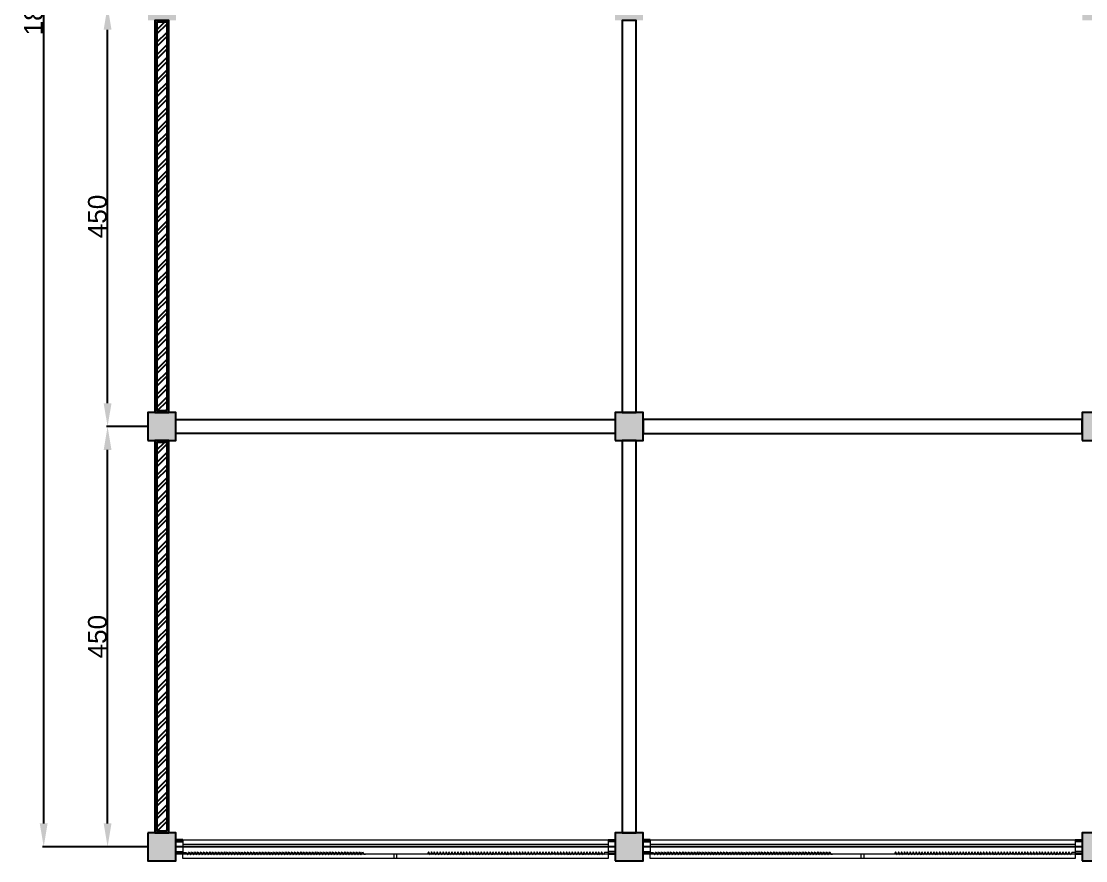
# Model space of a CAD drawing. Header units: centimetres. Extents: x 134057 to 145613, y 5028 to 39996.
# Drawn here: x 140581 to 141720, y 29491 to 30390 of the extents above; entities that cross this region are included whole.
import ezdxf

# ---------------------------------------------------------------- set-up
doc = ezdxf.new("R2010")
doc.units = ezdxf.units.CM
doc.header["$PDMODE"] = 2
doc.layers.add('dinding', color=151, linetype='Continuous')
doc.layers.add('kolom', color=141, linetype='Continuous')
doc.layers.add('dinding dalam', color=101, linetype='Continuous', lineweight=25)
doc.layers.add('pondasi', color=131, linetype='Continuous', lineweight=18)
doc.styles.get("Standard").update_dxf_attribs({"font": 'arial.ttf'})
doc.dimstyles.new('ISO-25', dxfattribs={"dimtxt": 2.5, "dimasz": 2.5, "dimexe": 1.25, "dimexo": 0.625, "dimtad": 1, "dimtxsty": 'Standard', "dimcen": 2.5, "dimadec": 0, "dimazin": 0, "dimtfac": 1, "dimtmove": 0, "dimatfit": 3, "dimfxl": 1, "dimarcsym": 0})

# ---------------------------------------------------------------- blocks, each defined once
blk = doc.blocks.new('*D157')
at = {"layer": 'Defpoints', "color": 0, "transparency": 16777216}
for p in [(140673.3, 30406.2), (140716.5, 30406.2), (140716.5, 29956.2)]:
    blk.add_point(p, dxfattribs=at)
at = {"layer": 'dinding', "color": 0, "lineweight": -2, "transparency": 16777216}
for p, q in [((140715.9, 30406.2), (140672.1, 30406.2)), ((140673.3, 29981.2), (140673.3, 30381.2)), ((140715.9, 29956.2), (140672.1, 29956.2))]:
    blk.add_line(p, q, dxfattribs=at)
at = {"layer": 'dinding', "color": 0, "transparency": 16777216}
for points in [[(140669.1, 30381.2), (140677.5, 30381.2), (140673.3, 30406.2)], [(140669.1, 29981.2), (140677.5, 29981.2), (140673.3, 29956.2)]]:
    blk.add_solid(points, dxfattribs=at)
at = {"layer": 'dinding', "color": 0, "transparency": 16777216, "insert": (140662.5, 30181.2), "char_height": 20, "attachment_point": 5, "rotation": 90}
blk.add_mtext('450', dxfattribs=at)
blk = doc.blocks.new('*D158')
at = {"layer": 'Defpoints', "color": 0, "transparency": 16777216}
for p in [(140673.3, 29956.2), (140716.5, 29956.2), (140716.5, 29506.2)]:
    blk.add_point(p, dxfattribs=at)
at = {"layer": 'dinding', "color": 0, "lineweight": -2, "transparency": 16777216}
for p, q in [((140715.9, 29956.2), (140672.1, 29956.2)), ((140673.3, 29531.2), (140673.3, 29931.2)), ((140715.9, 29506.2), (140672.1, 29506.2))]:
    blk.add_line(p, q, dxfattribs=at)
at = {"layer": 'dinding', "color": 0, "transparency": 16777216}
for points in [[(140669.1, 29931.2), (140677.5, 29931.2), (140673.3, 29956.2)], [(140669.1, 29531.2), (140677.5, 29531.2), (140673.3, 29506.2)]]:
    blk.add_solid(points, dxfattribs=at)
at = {"layer": 'dinding', "color": 0, "transparency": 16777216, "insert": (140662.5, 29731.2), "char_height": 20, "attachment_point": 5, "rotation": 90}
blk.add_mtext('450', dxfattribs=at)
blk = doc.blocks.new('*D159')
at = {"layer": 'Defpoints', "color": 0, "transparency": 16777216}
for p in [(140604.9, 31306.2), (140716.5, 31306.2), (140716.5, 29506.2)]:
    blk.add_point(p, dxfattribs=at)
at = {"layer": 'dinding', "color": 0, "lineweight": -2, "transparency": 16777216}
for p, q in [((140715.9, 31306.2), (140603.6, 31306.2)), ((140604.9, 29531.2), (140604.9, 31281.2)), ((140715.9, 29506.2), (140603.6, 29506.2))]:
    blk.add_line(p, q, dxfattribs=at)
at = {"layer": 'dinding', "color": 0, "transparency": 16777216}
for points in [[(140600.7, 31281.2), (140609.1, 31281.2), (140604.9, 31306.2)], [(140600.7, 29531.2), (140609.1, 29531.2), (140604.9, 29506.2)]]:
    blk.add_solid(points, dxfattribs=at)
at = {"layer": 'dinding', "color": 0, "transparency": 16777216, "insert": (140594.1, 30406.2), "char_height": 20, "attachment_point": 5, "rotation": 90}
blk.add_mtext('1800', dxfattribs=at)

msp = doc.modelspace()

# ---------------------------------------------------------------- hatches: boundary and pattern name
at = {"layer": 'dinding', "true_color": 0x636466}
h = msp.add_hatch(color=251, dxfattribs=at)
h.dxf.hatch_style = 1
h.paths.add_polyline_path([(140746.516, 31321.245), (140716.516, 31321.245), (140716.516, 31291.245), (140746.516, 31291.245)])
h.paths.add_polyline_path([(140889.016, 31313.745), (140874.016, 31313.745), (140874.016, 31298.745), (140889.016, 31298.745)])
h.paths.add_polyline_path([(140739.016, 31113.745), (140724.016, 31113.745), (140724.016, 31098.745), (140739.016, 31098.745)])
h.paths.add_polyline_path([(140889.016, 31113.745), (140874.016, 31113.745), (140874.016, 31098.745), (140889.016, 31098.745)])
h.paths.add_polyline_path([(141246.516, 31321.245), (141216.516, 31321.245), (141216.516, 31291.245), (141246.516, 31291.245)])
h.paths.add_polyline_path([(141746.516, 31321.245), (141716.516, 31321.245), (141716.516, 31291.245), (141746.516, 31291.245)])
h.paths.add_polyline_path([(142246.516, 31321.245), (142216.516, 31321.245), (142216.516, 31291.245), (142246.516, 31291.245)])
h.paths.add_polyline_path([(142589.016, 31313.745), (142574.016, 31313.745), (142574.016, 31298.745), (142589.016, 31298.745)])
h.paths.add_polyline_path([(142746.516, 31321.245), (142716.516, 31321.245), (142716.516, 31291.245), (142746.516, 31291.245)])
h.paths.add_polyline_path([(142589.016, 31113.745), (142574.016, 31113.745), (142574.016, 31098.745), (142589.016, 31098.745)])
h.paths.add_polyline_path([(142739.016, 31113.745), (142724.016, 31113.745), (142724.016, 31098.745), (142739.016, 31098.745)])
h.paths.add_polyline_path([(142746.516, 30871.245), (142716.516, 30871.245), (142716.516, 30841.245), (142746.516, 30841.245)])
h.paths.add_polyline_path([(142246.516, 30871.245), (142216.516, 30871.245), (142216.516, 30841.245), (142246.516, 30841.245)])
h.paths.add_polyline_path([(141746.516, 30871.245), (141716.516, 30871.245), (141716.516, 30841.245), (141746.516, 30841.245)])
h.paths.add_polyline_path([(141246.516, 30871.245), (141216.516, 30871.245), (141216.516, 30841.245), (141246.516, 30841.245)])
h.paths.add_polyline_path([(140746.516, 30871.245), (140716.516, 30871.245), (140716.516, 30841.245), (140746.516, 30841.245)])
h.paths.add_polyline_path([(140746.516, 30421.245), (140716.516, 30421.245), (140716.516, 30391.245), (140746.516, 30391.245)])
h.paths.add_polyline_path([(141246.516, 30421.245), (141216.516, 30421.245), (141216.516, 30391.245), (141246.516, 30391.245)])
h.paths.add_polyline_path([(141746.516, 30421.245), (141716.516, 30421.245), (141716.516, 30391.245), (141746.516, 30391.245)])
h.paths.add_polyline_path([(142246.516, 30421.245), (142216.516, 30421.245), (142216.516, 30391.245), (142246.516, 30391.245)])
h.paths.add_polyline_path([(142746.516, 30421.245), (142716.516, 30421.245), (142716.516, 30391.245), (142746.516, 30391.245)])
h.paths.add_polyline_path([(142746.516, 29971.245), (142716.516, 29971.245), (142716.516, 29941.245), (142746.516, 29941.245)])
h.paths.add_polyline_path([(142246.516, 29971.245), (142216.516, 29971.245), (142216.516, 29941.245), (142246.516, 29941.245)])
h.paths.add_polyline_path([(141746.516, 29971.245), (141716.516, 29971.245), (141716.516, 29941.245), (141746.516, 29941.245)])
h.paths.add_polyline_path([(141246.516, 29971.245), (141216.516, 29971.245), (141216.516, 29941.245), (141246.516, 29941.245)])
h.paths.add_polyline_path([(140746.516, 29971.245), (140716.516, 29971.245), (140716.516, 29941.245), (140746.516, 29941.245)])
h.paths.add_polyline_path([(140746.516, 29506.245), (140716.516, 29506.245), (140716.516, 29491.245), (140746.516, 29491.245)])
h.paths.add_polyline_path([(140746.516, 29521.245), (140716.516, 29521.245), (140716.516, 29506.245), (140746.516, 29506.245)])
h.paths.add_polyline_path([(141246.516, 29506.245), (141216.516, 29506.245), (141216.516, 29491.245), (141246.516, 29491.245)])
h.paths.add_polyline_path([(141246.516, 29521.245), (141216.516, 29521.245), (141216.516, 29506.245), (141246.516, 29506.245)])
h.paths.add_polyline_path([(141746.516, 29506.245), (141716.516, 29506.245), (141716.516, 29491.245), (141746.516, 29491.245)])
h.paths.add_polyline_path([(141746.516, 29521.245), (141716.516, 29521.245), (141716.516, 29506.245), (141746.516, 29506.245)])
h.paths.add_polyline_path([(142246.516, 29506.245), (142216.516, 29506.245), (142216.516, 29491.245), (142246.516, 29491.245)])
h.paths.add_polyline_path([(142246.516, 29521.245), (142216.516, 29521.245), (142216.516, 29506.245), (142246.516, 29506.245)])
h.paths.add_polyline_path([(142746.516, 29506.245), (142716.516, 29506.245), (142716.516, 29491.245), (142746.516, 29491.245)])
h.paths.add_polyline_path([(142746.516, 29521.245), (142716.516, 29521.245), (142716.516, 29506.245), (142746.516, 29506.245)])
h = msp.add_hatch(dxfattribs=at)
h.set_pattern_fill('ANSI32', color=251)
h.set_pattern_definition([(45, (-1838.303, -8420.782), (-6.7351921, 6.7351921), []), (45, (-1833.813, -8420.782), (-6.7351921, 6.7351921), [])])
h.paths.add_polyline_path([(140737.016, 30389.245), (140726.016, 30389.245), (140726.016, 29973.245), (140737.016, 29973.245)])
h = msp.add_hatch(dxfattribs=at)
h.set_pattern_fill('ANSI32', color=251)
h.set_pattern_definition([(45, (-1838.303, -8870.782), (-6.7351921, 6.7351921), []), (45, (-1833.813, -8870.782), (-6.7351921, 6.7351921), [])])
h.paths.add_polyline_path([(140737.016, 29939.245), (140726.016, 29939.245), (140726.016, 29523.245), (140737.016, 29523.245)])

# ---------------------------------------------------------------- linework, layer by layer
at = {"layer": 'dinding'}
for p, q in [((140716.516, 29521.245), (140716.516, 29506.245)), ((141216.516, 29506.245), (140746.516, 29506.245)), ((141716.516, 29506.245), (141246.516, 29506.245))]:
    msp.add_line(p, q, dxfattribs=at)
at = {"layer": 'dinding', "ltscale": 2000}
for p, q in [((140754.016, 29513.745), (140746.516, 29513.745)), ((141209.016, 29513.745), (141216.516, 29513.745)), ((141254.016, 29513.745), (141246.516, 29513.745)), ((141709.016, 29513.745), (141716.516, 29513.745)), ((140754.016, 29498.745), (140746.516, 29498.745)), ((141209.016, 29498.745), (141216.516, 29498.745)), ((141254.016, 29498.745), (141246.516, 29498.745)), ((141709.016, 29498.745), (141716.516, 29498.745))]:
    msp.add_line(p, q, dxfattribs=at)
at = {"layer": 'dinding'}
for points in [[(140739.016, 29971.245), (140739.016, 30391.245), (140724.016, 30391.245), (140724.016, 29971.245)], [(140737.016, 29973.245), (140737.016, 30389.245), (140726.016, 30389.245), (140726.016, 29973.245)], [(141239.016, 29971.245), (141239.016, 30391.245), (141224.016, 30391.245), (141224.016, 29971.245)], [(140746.516, 29963.745), (141216.516, 29963.745), (141216.516, 29948.745), (140746.516, 29948.745)], [(141716.516, 29963.745), (141246.516, 29963.745), (141246.516, 29948.745), (141716.516, 29948.745)], [(140739.016, 29521.245), (140739.016, 29941.245), (140724.016, 29941.245), (140724.016, 29521.245)], [(140737.016, 29523.245), (140737.016, 29939.245), (140726.016, 29939.245), (140726.016, 29523.245)], [(141239.016, 29521.245), (141239.016, 29941.245), (141224.016, 29941.245), (141224.016, 29521.245)]]:
    msp.add_lwpolyline(points, close=True, dxfattribs=at)
at = {"layer": 'dinding dalam', "ltscale": 2000}
for p, q in [((140746.516, 29511.745), (140754.016, 29511.745)), ((141216.516, 29511.745), (141209.016, 29511.745)), ((141246.516, 29511.745), (141254.016, 29511.745)), ((141716.516, 29511.745), (141709.016, 29511.745)), ((140746.516, 29500.745), (140754.016, 29500.745)), ((141216.516, 29500.745), (141209.016, 29500.745)), ((141246.516, 29500.745), (141254.016, 29500.745)), ((141716.516, 29500.745), (141709.016, 29500.745))]:
    msp.add_line(p, q, dxfattribs=at)
at = {"layer": 'kolom'}
for points in [[(140716.516, 29941.245), (140746.516, 29941.245), (140746.516, 29971.245), (140716.516, 29971.245)], [(141216.516, 29941.245), (141246.516, 29941.245), (141246.516, 29971.245), (141216.516, 29971.245)], [(141716.516, 29941.245), (141746.516, 29941.245), (141746.516, 29971.245), (141716.516, 29971.245)], [(141216.516, 29491.245), (141246.516, 29491.245), (141246.516, 29521.245), (141216.516, 29521.245)], [(141716.516, 29491.245), (141746.516, 29491.245), (141746.516, 29521.245), (141716.516, 29521.245)]]:
    msp.add_lwpolyline(points, close=True, dxfattribs=at)
msp.add_lwpolyline([(140716.516, 29521.245), (140716.516, 29491.245), (140746.516, 29491.245), (140746.516, 29521.245), (140716.516, 29521.245)], dxfattribs=at)
at = {"layer": 'pondasi', "color": 140}
for p, q in [((140754.016, 29513.745), (140754.016, 29498.745)), ((140754.016, 29513.745), (141209.016, 29513.745)), ((140754.016, 29513.745), (140754.016, 29498.745)), ((140754.016, 29513.745), (140754.016, 29498.745)), ((141209.016, 29508.745), (140754.016, 29508.745)), ((141209.016, 29513.745), (141209.016, 29498.745)), ((141209.016, 29513.745), (141209.016, 29498.745)), ((141254.016, 29513.745), (141254.016, 29498.745)), ((141254.016, 29513.745), (141709.016, 29513.745)), ((141254.016, 29513.745), (141254.016, 29498.745)), ((141254.016, 29513.745), (141254.016, 29498.745)), ((141709.016, 29508.745), (141254.016, 29508.745)), ((141709.016, 29513.745), (141709.016, 29498.745)), ((141709.016, 29513.745), (141709.016, 29498.745)), ((140754.016, 29498.745), (140754.016, 29500.745)), ((140754.016, 29493.745), (140754.016, 29498.745)), ((140754.016, 29498.745), (141209.016, 29498.745)), ((140980.016, 29493.745), (140980.016, 29498.745)), ((140983.016, 29493.745), (140983.016, 29498.745)), ((141209.016, 29498.745), (141209.016, 29493.745)), ((141254.016, 29498.745), (141254.016, 29500.745)), ((141254.016, 29493.745), (141254.016, 29498.745)), ((141254.016, 29498.745), (141709.016, 29498.745)), ((141480.016, 29493.745), (141480.016, 29498.745)), ((141483.016, 29493.745), (141483.016, 29498.745)), ((141709.016, 29498.745), (141709.016, 29493.745)), ((141209.016, 29493.745), (140754.016, 29493.745)), ((141709.016, 29493.745), (141254.016, 29493.745))]:
    msp.add_line(p, q, dxfattribs=at)
for points in [[(140754.016, 29500.18), (140757.695, 29500.18), (140758.858, 29497.573), (140760.973, 29500.745), (140762, 29497.573), (140764.114, 29500.745), (140765.141, 29497.573), (140767.255, 29500.745), (140768.282, 29497.573), (140770.397, 29500.745), (140771.424, 29497.573), (140773.538, 29500.745), (140774.565, 29497.573), (140776.679, 29500.745), (140777.706, 29497.573), (140779.821, 29500.745), (140780.848, 29497.573), (140782.962, 29500.745), (140783.989, 29497.573), (140786.103, 29500.745), (140787.13, 29497.573), (140789.245, 29500.745), (140790.272, 29497.573), (140792.386, 29500.745), (140793.413, 29497.573), (140795.528, 29500.745), (140796.554, 29497.573), (140798.669, 29500.745), (140799.696, 29497.573), (140801.81, 29500.745), (140802.837, 29497.573), (140804.952, 29500.745), (140805.978, 29497.573), (140808.093, 29500.745), (140809.12, 29497.573), (140811.234, 29500.745), (140812.261, 29497.573), (140814.376, 29500.745), (140815.403, 29497.573), (140817.517, 29500.745), (140818.544, 29497.573), (140820.658, 29500.745), (140821.685, 29497.573), (140823.8, 29500.745), (140824.827, 29497.573), (140826.941, 29500.745), (140827.968, 29497.573), (140830.082, 29500.745), (140831.109, 29497.573), (140833.224, 29500.745), (140834.251, 29497.573), (140836.365, 29500.745), (140837.392, 29497.573), (140839.507, 29500.745), (140840.533, 29497.573), (140842.648, 29500.745), (140843.675, 29497.573), (140845.789, 29500.745), (140846.816, 29497.573), (140848.931, 29500.745), (140849.957, 29497.573), (140852.072, 29500.745), (140853.099, 29497.573), (140855.213, 29500.745), (140856.24, 29497.573), (140858.355, 29500.745), (140859.382, 29497.573), (140861.496, 29500.745), (140862.523, 29497.573), (140864.637, 29500.745), (140865.664, 29497.573), (140867.779, 29500.745), (140868.806, 29497.573), (140870.92, 29500.745), (140871.947, 29497.573), (140874.061, 29500.745), (140875.088, 29497.573), (140877.203, 29500.745), (140878.23, 29497.573), (140880.344, 29500.745), (140881.371, 29497.573), (140883.485, 29500.745), (140884.512, 29497.573), (140886.627, 29500.745), (140887.654, 29497.573), (140889.768, 29500.745), (140890.795, 29497.573), (140892.91, 29500.745), (140893.936, 29497.573), (140896.051, 29500.745), (140897.078, 29497.573), (140899.192, 29500.745), (140900.219, 29497.573), (140902.334, 29500.745), (140903.361, 29497.573), (140905.475, 29500.745), (140906.502, 29497.573), (140908.616, 29500.745), (140909.643, 29497.573), (140911.758, 29500.745), (140912.785, 29497.573), (140914.899, 29500.745), (140915.926, 29497.573), (140918.04, 29500.745), (140919.067, 29497.573), (140921.182, 29500.745), (140922.209, 29497.573), (140924.323, 29500.745), (140925.35, 29497.573), (140927.464, 29500.745), (140928.491, 29497.573), (140930.606, 29500.745), (140931.633, 29497.573), (140933.747, 29500.745), (140934.774, 29497.573), (140936.889, 29500.745), (140937.915, 29497.573), (140940.03, 29500.745), (140941.057, 29497.573), (140943.171, 29500.745), (140944.198, 29497.573), (140946.313, 29500.745), (140947.476, 29498.138), (140949.371, 29498.138)], [(141209.016, 29500.18), (141205.338, 29500.18), (141204.175, 29497.573), (141202.06, 29500.745), (141201.033, 29497.573), (141198.919, 29500.745), (141197.892, 29497.573), (141195.778, 29500.745), (141194.751, 29497.573), (141192.636, 29500.745), (141191.609, 29497.573), (141189.495, 29500.745), (141188.468, 29497.573), (141186.354, 29500.745), (141185.327, 29497.573), (141183.212, 29500.745), (141182.185, 29497.573), (141180.071, 29500.745), (141179.044, 29497.573), (141176.93, 29500.745), (141175.903, 29497.573), (141173.788, 29500.745), (141172.761, 29497.573), (141170.647, 29500.745), (141169.62, 29497.573), (141167.505, 29500.745), (141166.479, 29497.573), (141164.364, 29500.745), (141163.337, 29497.573), (141161.223, 29500.745), (141160.196, 29497.573), (141158.081, 29500.745), (141157.055, 29497.573), (141154.94, 29500.745), (141153.913, 29497.573), (141151.799, 29500.745), (141150.772, 29497.573), (141148.657, 29500.745), (141147.63, 29497.573), (141145.516, 29500.745), (141144.489, 29497.573), (141142.375, 29500.745), (141141.348, 29497.573), (141139.233, 29500.745), (141138.206, 29497.573), (141136.092, 29500.745), (141135.065, 29497.573), (141132.951, 29500.745), (141131.924, 29497.573), (141129.809, 29500.745), (141128.782, 29497.573), (141126.668, 29500.745), (141125.641, 29497.573), (141123.526, 29500.745), (141122.5, 29497.573), (141120.385, 29500.745), (141119.358, 29497.573), (141117.244, 29500.745), (141116.217, 29497.573), (141114.102, 29500.745), (141113.076, 29497.573), (141110.961, 29500.745), (141109.934, 29497.573), (141107.82, 29500.745), (141106.793, 29497.573), (141104.678, 29500.745), (141103.651, 29497.573), (141101.537, 29500.745), (141100.51, 29497.573), (141098.396, 29500.745), (141097.369, 29497.573), (141095.254, 29500.745), (141094.227, 29497.573), (141092.113, 29500.745), (141091.086, 29497.573), (141088.972, 29500.745), (141087.945, 29497.573), (141085.83, 29500.745), (141084.803, 29497.573), (141082.689, 29500.745), (141081.662, 29497.573), (141079.548, 29500.745), (141078.521, 29497.573), (141076.406, 29500.745), (141075.379, 29497.573), (141073.265, 29500.745), (141072.238, 29497.573), (141070.123, 29500.745), (141069.097, 29497.573), (141066.982, 29500.745), (141065.955, 29497.573), (141063.841, 29500.745), (141062.814, 29497.573), (141060.699, 29500.745), (141059.672, 29497.573), (141057.558, 29500.745), (141056.531, 29497.573), (141054.417, 29500.745), (141053.39, 29497.573), (141051.275, 29500.745), (141050.248, 29497.573), (141048.134, 29500.745), (141047.107, 29497.573), (141044.993, 29500.745), (141043.966, 29497.573), (141041.851, 29500.745), (141040.824, 29497.573), (141038.71, 29500.745), (141037.683, 29497.573), (141035.569, 29500.745), (141034.542, 29497.573), (141032.427, 29500.745), (141031.4, 29497.573), (141029.286, 29500.745), (141028.259, 29497.573), (141026.144, 29500.745), (141025.118, 29497.573), (141023.003, 29500.745), (141021.976, 29497.573), (141019.862, 29500.745), (141018.835, 29497.573), (141016.72, 29500.745), (141015.557, 29498.138), (141013.662, 29498.138)], [(141254.016, 29500.18), (141257.695, 29500.18), (141258.858, 29497.573), (141260.973, 29500.745), (141262, 29497.573), (141264.114, 29500.745), (141265.141, 29497.573), (141267.255, 29500.745), (141268.282, 29497.573), (141270.397, 29500.745), (141271.424, 29497.573), (141273.538, 29500.745), (141274.565, 29497.573), (141276.679, 29500.745), (141277.706, 29497.573), (141279.821, 29500.745), (141280.848, 29497.573), (141282.962, 29500.745), (141283.989, 29497.573), (141286.103, 29500.745), (141287.13, 29497.573), (141289.245, 29500.745), (141290.272, 29497.573), (141292.386, 29500.745), (141293.413, 29497.573), (141295.528, 29500.745), (141296.554, 29497.573), (141298.669, 29500.745), (141299.696, 29497.573), (141301.81, 29500.745), (141302.837, 29497.573), (141304.952, 29500.745), (141305.978, 29497.573), (141308.093, 29500.745), (141309.12, 29497.573), (141311.234, 29500.745), (141312.261, 29497.573), (141314.376, 29500.745), (141315.403, 29497.573), (141317.517, 29500.745), (141318.544, 29497.573), (141320.658, 29500.745), (141321.685, 29497.573), (141323.8, 29500.745), (141324.827, 29497.573), (141326.941, 29500.745), (141327.968, 29497.573), (141330.082, 29500.745), (141331.109, 29497.573), (141333.224, 29500.745), (141334.251, 29497.573), (141336.365, 29500.745), (141337.392, 29497.573), (141339.507, 29500.745), (141340.533, 29497.573), (141342.648, 29500.745), (141343.675, 29497.573), (141345.789, 29500.745), (141346.816, 29497.573), (141348.931, 29500.745), (141349.957, 29497.573), (141352.072, 29500.745), (141353.099, 29497.573), (141355.213, 29500.745), (141356.24, 29497.573), (141358.355, 29500.745), (141359.382, 29497.573), (141361.496, 29500.745), (141362.523, 29497.573), (141364.637, 29500.745), (141365.664, 29497.573), (141367.779, 29500.745), (141368.806, 29497.573), (141370.92, 29500.745), (141371.947, 29497.573), (141374.061, 29500.745), (141375.088, 29497.573), (141377.203, 29500.745), (141378.23, 29497.573), (141380.344, 29500.745), (141381.371, 29497.573), (141383.485, 29500.745), (141384.512, 29497.573), (141386.627, 29500.745), (141387.654, 29497.573), (141389.768, 29500.745), (141390.795, 29497.573), (141392.91, 29500.745), (141393.936, 29497.573), (141396.051, 29500.745), (141397.078, 29497.573), (141399.192, 29500.745), (141400.219, 29497.573), (141402.334, 29500.745), (141403.361, 29497.573), (141405.475, 29500.745), (141406.502, 29497.573), (141408.616, 29500.745), (141409.643, 29497.573), (141411.758, 29500.745), (141412.785, 29497.573), (141414.899, 29500.745), (141415.926, 29497.573), (141418.04, 29500.745), (141419.067, 29497.573), (141421.182, 29500.745), (141422.209, 29497.573), (141424.323, 29500.745), (141425.35, 29497.573), (141427.464, 29500.745), (141428.491, 29497.573), (141430.606, 29500.745), (141431.633, 29497.573), (141433.747, 29500.745), (141434.774, 29497.573), (141436.889, 29500.745), (141437.915, 29497.573), (141440.03, 29500.745), (141441.057, 29497.573), (141443.171, 29500.745), (141444.198, 29497.573), (141446.313, 29500.745), (141447.476, 29498.138), (141449.371, 29498.138)], [(141709.016, 29500.18), (141705.338, 29500.18), (141704.175, 29497.573), (141702.06, 29500.745), (141701.033, 29497.573), (141698.919, 29500.745), (141697.892, 29497.573), (141695.778, 29500.745), (141694.751, 29497.573), (141692.636, 29500.745), (141691.609, 29497.573), (141689.495, 29500.745), (141688.468, 29497.573), (141686.354, 29500.745), (141685.327, 29497.573), (141683.212, 29500.745), (141682.185, 29497.573), (141680.071, 29500.745), (141679.044, 29497.573), (141676.93, 29500.745), (141675.903, 29497.573), (141673.788, 29500.745), (141672.761, 29497.573), (141670.647, 29500.745), (141669.62, 29497.573), (141667.505, 29500.745), (141666.479, 29497.573), (141664.364, 29500.745), (141663.337, 29497.573), (141661.223, 29500.745), (141660.196, 29497.573), (141658.081, 29500.745), (141657.055, 29497.573), (141654.94, 29500.745), (141653.913, 29497.573), (141651.799, 29500.745), (141650.772, 29497.573), (141648.657, 29500.745), (141647.63, 29497.573), (141645.516, 29500.745), (141644.489, 29497.573), (141642.375, 29500.745), (141641.348, 29497.573), (141639.233, 29500.745), (141638.206, 29497.573), (141636.092, 29500.745), (141635.065, 29497.573), (141632.951, 29500.745), (141631.924, 29497.573), (141629.809, 29500.745), (141628.782, 29497.573), (141626.668, 29500.745), (141625.641, 29497.573), (141623.526, 29500.745), (141622.5, 29497.573), (141620.385, 29500.745), (141619.358, 29497.573), (141617.244, 29500.745), (141616.217, 29497.573), (141614.102, 29500.745), (141613.076, 29497.573), (141610.961, 29500.745), (141609.934, 29497.573), (141607.82, 29500.745), (141606.793, 29497.573), (141604.678, 29500.745), (141603.651, 29497.573), (141601.537, 29500.745), (141600.51, 29497.573), (141598.396, 29500.745), (141597.369, 29497.573), (141595.254, 29500.745), (141594.227, 29497.573), (141592.113, 29500.745), (141591.086, 29497.573), (141588.972, 29500.745), (141587.945, 29497.573), (141585.83, 29500.745), (141584.803, 29497.573), (141582.689, 29500.745), (141581.662, 29497.573), (141579.548, 29500.745), (141578.521, 29497.573), (141576.406, 29500.745), (141575.379, 29497.573), (141573.265, 29500.745), (141572.238, 29497.573), (141570.123, 29500.745), (141569.097, 29497.573), (141566.982, 29500.745), (141565.955, 29497.573), (141563.841, 29500.745), (141562.814, 29497.573), (141560.699, 29500.745), (141559.672, 29497.573), (141557.558, 29500.745), (141556.531, 29497.573), (141554.417, 29500.745), (141553.39, 29497.573), (141551.275, 29500.745), (141550.248, 29497.573), (141548.134, 29500.745), (141547.107, 29497.573), (141544.993, 29500.745), (141543.966, 29497.573), (141541.851, 29500.745), (141540.824, 29497.573), (141538.71, 29500.745), (141537.683, 29497.573), (141535.569, 29500.745), (141534.542, 29497.573), (141532.427, 29500.745), (141531.4, 29497.573), (141529.286, 29500.745), (141528.259, 29497.573), (141526.144, 29500.745), (141525.118, 29497.573), (141523.003, 29500.745), (141521.976, 29497.573), (141519.862, 29500.745), (141518.835, 29497.573), (141516.72, 29500.745), (141515.557, 29498.138), (141513.662, 29498.138)]]:
    msp.add_lwpolyline(points, dxfattribs=at)

# ---------------------------------------------------------------- dimensions: what is measured, and where the dimension line sits
at = {"layer": 'dinding'}
for base, p1, p2, picture, middle in [((140604.897, 31306.245), (140716.516, 29506.245), (140716.516, 31306.245), '*D159', (140594.06, 30406.245)), ((140673.301, 30406.245), (140716.516, 29956.245), (140716.516, 30406.245), '*D157', (140662.465, 30181.245)), ((140673.301, 29956.245), (140716.516, 29506.245), (140716.516, 29956.245), '*D158', (140662.465, 29731.245))]:
    dim = msp.add_linear_dim(base=base, p1=p1, p2=p2, angle=90, dimstyle='ISO-25', override={"dimtxt": 20, "dimasz": 25}, dxfattribs=at)
    dim.commit()
    dim.dimension.update_dxf_attribs({"geometry": picture, "text_midpoint": middle})

doc.saveas('drawing.dxf')
